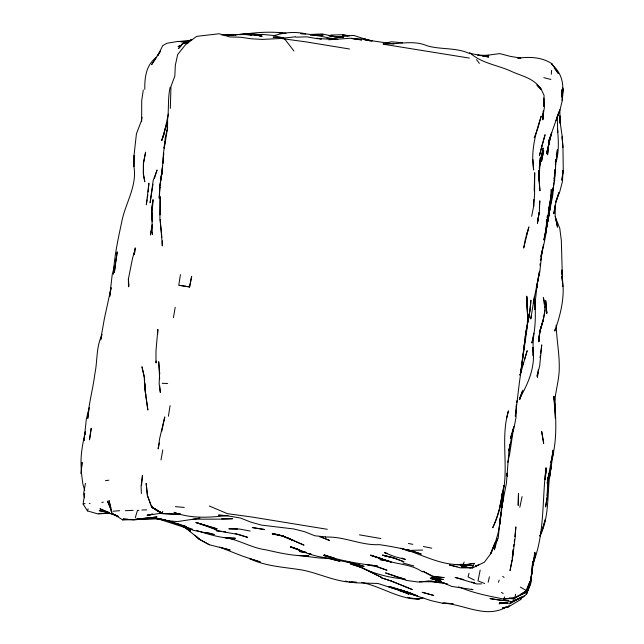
<?xml version="1.0" encoding="UTF-8"?>
<svg xmlns="http://www.w3.org/2000/svg" width="644" height="644" viewBox="0 0 644 644"><rect width="100%" height="100%" fill="white"/><g stroke="black" fill="none" stroke-linecap="round" stroke-linejoin="round"><path stroke-width="0.97" d="M142.01 117.176L141.398 120.79L136.423 133.799L134.024 155.446L133.968 166.651C137.108 185.923 125.894 202.425 122.03 220.457C118.303 238.208 114.23 255.958 113.416 274.143L114.278 268.194M134.024 155.446L133.968 166.651M554.516 404.987L554.556 398.056L554.677 405.092M162.352 245.75L162.401 241.081L162.352 245.75L160.195 219.54M539.133 170.306L539.06 179.523L539.93 190.688L539.06 179.523L540.292 157.683L539.334 167.432M557.277 116.387L557.72 132.423L557.454 128.575C558.453 139.539 559.177 150.688 556.271 161.443L556.553 158.513M152.346 232.476L152.33 234.472L151.823 211.482L152.636 200.59L152.757 205.565M534.745 307.735L534.729 309.579L535.301 299.653M159.656 378.744L158.706 361.695L159.712 373.745M554.548 404.939L554.613 398.934L554.516 404.867M562.478 89.798L562.365 97.799L562.172 89.46L562.51 99.554L559.958 110.156L556.118 120.549L559.032 111.798M516.238 406.324L516.053 417.312L514.009 428.002L510.394 438.427L513.212 428.735L508.921 450.937L510.048 444.11L509.034 450.092L506.385 483.58L501.378 508.712L503.294 500.09M555.37 204.889L555.16 215.756L557.511 227.163L555.2 216.626L559.805 228.499L561.335 240.55L562.317 275.278L561.874 270.295M141.648 121.531L141.704 100.738L143.274 89.975M537.177 284.068L534.52 308.677L535.269 299.661M551.055 189.368L550.789 200.284L548.551 210.934L552.238 189.497L548.97 207.867M170.322 108.401L170.974 86.465L174.814 76.081L175.345 65.141L177.688 54.507L185.448 44.766L196.629 36.37L219.145 33.746L229.675 36.909L240.663 37.239L251.458 38.801L262.398 39.405L281.114 38.479L306.455 41.957L349.507 49M157.691 334.333L157.852 329.358L155.969 351.093L156.009 362.983L156.138 361.002M533.844 199.503L533.618 206.483L534.568 194.746L534.705 172.729L534.19 190.825M553.639 182.783L553.486 185.625L553.615 183.645M554.629 404.818C554.919 392.244 559.386 380.137 559.258 367.507C559.443 353.274 556.553 339.299 556.183 325.148M562.301 96.431L562.156 100.367L563.339 89.54L562.663 87.737M562.534 90.522L562.606 88.55L562.51 99.554L562.188 89.597M159.623 372.868L159.157 383.808L160.316 392.429L159.688 385.708M537.04 283.956L536.871 287.892L537.861 280.043M144.82 89.363C144.53 77.562 146.156 64.778 156.412 57.34L151.582 64.714L160.541 50.723M81.547 468.743L81.885 462.376L81.136 473.276M553.027 450.494L552.697 456.322L549.485 477.84L551.28 466.248C546.257 489.343 550.725 513.952 540.083 535.84M543.375 110.696L542.876 119.84L543.383 110.905M553.043 450.156L552.697 456.322M501.378 510.483L501.877 501.547M163.246 161.362L163.141 163.19C162.401 148.539 168.261 134.556 167.553 119.832C169.01 108.973 167.673 97.944 170.177 87.206M163.56 155.872L163.713 153.127L163.504 155.099M547.078 496.057L548.092 477.776M539.374 207.682L539.809 200.815L539.342 211.763L537.41 223.331L539.06 212.584L537.555 222.486M562.341 89.54L561.89 96.85C564.482 84.09 561.761 72.627 551.433 64.231L551.892 63.692C541.709 57.026 529.537 56.632 517.889 58.226M532.041 572.154L530.551 582.933L526.454 594.146L530.551 582.933L532.749 561.246L530.696 583.818L526.454 594.146L523.757 596.722L511.924 601.601L489.955 598.614L501.072 600.409M81.112 473.734L81.885 462.376M555.434 161.547L555.571 159.591L555.531 170.604L554.154 181.399L554.79 169.613L554.653 180.618L550.644 201.999L551.948 195.1M160.034 187.323L159.173 198.199L159.841 186.422L162.578 165.83L161.853 174.862L163.302 157.072M160.171 185.577L161.354 175.651L159.648 188.12M553.349 187.742L552.729 195.655L548.334 216.972L548.68 215.048M500.195 519.249L498.182 538.207L496.065 542.457L497.45 538.947L494.367 549.799L495.655 543.335M551.272 74.302L551.602 70.373M537.861 372.272L537.434 377.279L538.368 369.415M128.711 284.229L128.486 286.805L128.389 278.957L132.688 257.616L134.491 251.981L133.944 254.694M512.02 560.183L510.024 570.64L512.342 559.362L513.268 549.364L512.27 558.147L513.026 551.489M515.876 410.325L515.329 416.33L519.33 383.059L526.913 329.205L527.726 317.452L526.663 296.667L527.678 318.313L526.712 296.176L526.913 302.125M148.112 191.928L148.925 183.146L146.325 204.76L147.082 199.809M141.583 485.061L142.485 475.304L141.092 486.091L141.382 493.497M501.346 510.241L502.175 501.459L501.354 512.342L499.986 520.135M545.806 230.721L548.881 216.199L550.797 201.62M550.982 199.648L551.167 197.668L550.974 199.576M543.013 113.916L542.538 118.915L544.397 107.331L543.866 98.065M556.738 156.564L557.39 149.738L555.418 167.448M523.822 349L523.741 349.853L526.631 327.426L521.004 370.582L524.981 339.042M550.757 201.717L545.71 231.969L548.946 214.468L547.014 225.175M550.958 199.721L551.151 197.724M550.523 204.575L548.946 215.338L550.781 201.524M501.998 497.957L502.489 493.03M134.741 252.762L135.264 247.892L133.952 254.525M499.599 507.714L503.938 485.52C501.845 499.986 499.317 514.564 492.7 527.758C497.627 516.794 500.887 505.009 502.449 493.103M514.83 536.621L515.345 531.751M515.554 529.803L515.86 526.881L515.136 537.78L512.342 559.362M499.897 522.01L499.503 525.697L500.533 516.818M549.235 139.917L547.561 154.802L548.752 143.974L551.715 132.575L546.466 153.755L548.978 143.145M529.666 311.954L530.962 300.281L529.988 311.141L528.016 321.839L529.497 312.944L528.41 318.683M546.442 223.09L546.869 219.258C547.175 231.985 543.906 244.285 540.912 256.529L542.079 250.79L539.777 272.146L537.442 282.78L539.527 271.237L533.312 303.268L533.916 299.307M553.244 187.694L552.914 190.608L553.26 187.597M115.558 262.607L114.366 272.565L117.224 251.86L115.711 261.633M513.791 426.425L509.726 453.65L507.794 462.368M513.638 546.418L513.888 544.454M514.258 541.515L514.5 539.551M534.456 296.312L530.801 318.981L531.252 315.689M546.45 223.879L550.813 199.423M540.582 353.741L541.749 344.878L539.696 365.76L537.048 376.346L537.716 372.393M555.039 329.116L554.774 331.105C560.924 313.652 565.561 294.799 561.866 276.3L562.252 280.977M162.393 243.255L162.578 241.903M546.893 497.788L545.605 506.965L547.416 496.065L547.585 484.208L548.108 477.188L547.416 496.065L547.585 484.208L548.905 473.404L547.207 483.274L553.091 451.186L550.926 462.714C557.446 441.349 556.191 419.067 554.218 397.131L554.573 405.116M539.366 167.279L540.485 159.446M548.632 144.828L548.752 143.974M501.354 506.9L501.636 504.968M539.962 265.36L540.244 263.396M540.662 260.466L543.375 244.881M109.472 513.429L98.419 513.485L109.142 513.22L97.977 513.952L87.431 510.893L83.116 504.059L84.686 493.296M529.521 312.936L525.874 333.375M147.387 197.829L147.838 194.858M539.286 168.406L543.182 148.007L540.71 158.496M178.911 284.382L180.449 274.618M168.414 416.233L170.08 405.615M545.476 235.076L552.504 192.145M84.646 436.729L84.01 440.681L86.352 419.027L89.234 407.62L87.777 418.399C88.759 403.249 93.042 388.735 94.877 373.745C97.622 360.721 95.932 346.778 102.163 334.59M84.96 434.748L85.282 432.776M165.138 141.575L164.067 148.241L165.331 137.43L167.086 129.814M525.142 337.166L525.464 335.178M500.09 519.193L500.404 517.261M500.71 515.337L501.169 512.439M545.154 476.375L546.394 468.647L545.154 479.466L546.064 467.729C541.91 499.752 545.082 533.192 532.958 563.758M516.118 406.501L516.432 404.553M516.746 402.597L517.06 400.649M555.225 204.897L553.784 213.792L555.788 203.102L558.871 192.588L555.643 202.208L559.716 191.864L562.494 181.294L563.049 170.37L561.906 180.336L563.259 169.533L562.977 148.313L562.172 136.295L559.99 121.241M533.61 560.03L533.924 558.106M534.238 556.174L534.874 552.319L531.026 578.731M111.018 288.536L109.697 296.441L112.193 274.811L114.366 266.149M501.942 503.036L503.624 491.549L500.758 514.854M173.445 317.645L175.2 307.301M525.198 337.271L525.536 335.323M152.25 224.434L150.398 235.02L152.354 225.328M502.022 497.096C509.573 468.591 499.977 439.256 508.438 410.856L506.603 418.479M501.418 508.68L502.127 504.92M544.985 309.796L543.109 320.503L539.897 331L538.706 340.95C539.173 326.258 549.01 312.38 543.319 297.633L544.22 304.177M530.898 578.779L531.912 572.999M525.794 333.222L526.14 331.282M526.486 329.334L527.516 323.489M539.986 357.637L540.324 355.713M535.124 556.022L532.902 565.682M85.443 483.266L83.535 493.972L84.606 497.82M160.992 459.921L162.771 449.963M545.75 231.848L546.804 226.004L545.685 230.777M549.026 213.124L550.403 205.428M546.354 221.456L546.7 219.515M547.054 217.567L547.408 215.619M527.702 322.531L528.056 320.607M525.552 238.216L523.677 248.061L528.885 226.873L526.953 233.498M545.146 234.899L545.516 232.975M545.879 231.051L547.167 224.329M152.958 184.216L150.1 202.78L153.192 180.384L157.064 170L154.423 178.477M189.569 286.966L191.662 276.357L189.569 286.966L178.782 285.244L189.561 286.854M531.654 216.312L533.779 205.637M480.183 570.085L478.001 580.872L484.642 583.528M161.725 431.408L164.775 416.926L159.736 438.137L158.134 448.892L159.358 443.008M519.821 507.255L522.075 496.58M111.138 287.53L104.417 318.482L100.609 339.895L101.511 337.271M533.635 560.996L535.381 553.268L533.554 560.892M488.16 582.248L489.408 576.815M168.374 114.085L164.896 129.806L161.829 140.328L164.614 132.986M85.362 431.762C82.424 444.376 79.961 457.61 81.45 470.563M541.846 146.051L539.414 155.8L545.074 134.693L541.846 146.051L542.079 145.222M468.993 573.249L468.027 576.919L474.362 580.099M514.733 597.825L515.675 594.283M165.122 128.977L164.896 129.806L167.142 123.093L161.829 140.328M167.311 128.864L167.698 127.504M525.834 237.282L527.766 230.737M524.627 359.183L527.195 350.682L520.062 375.219M540.091 535.921L542.119 529.126L539.978 535.856M463.527 565.021L474.258 563.363L472.406 567.984L461.611 566.47L465.459 566.664M464.155 562.083L462.907 565.231L455.002 564.482M160.936 512.519L151.726 506.884L162.055 513.526L162.779 511.336M559.008 111.871L548.342 142.252L551.409 133.461M461.144 587.795C474.773 593.478 489.448 596.143 503.85 599.089L504.574 596.916M498.464 582.273L499.181 580.115M522.324 391.729L519.66 399.602L522.872 390.111M87.431 510.893L88.123 508.849M506.071 606.914L502.481 608.161L508.51 606.849L509.195 604.901M522.501 365.478L523.459 362.878M534.214 137.727L538.118 127.472L541.218 116.097C535.51 133.541 530.624 151.38 533.651 169.952L533.031 159.696M522.179 391.761L519.475 398.7C528.652 382.874 535.663 366.315 532.918 347.527M135.264 517.728L137.486 510.322L138.83 510.362M521.479 597.56L520.577 599.604L508.51 606.849M521.672 596.94L520.577 599.604L521.721 596.924M520.014 597.833L511.127 602.003L510.539 603.372L499.655 602.406L507.359 602.752M110.993 508.044L109.029 500.517L111.267 511.899L112.41 513.389L122.754 519.958L123.27 519.024L128.084 519.289M160.267 51.625L157.651 55.811L162.723 45.627L166.828 43.285L178.187 41.369L188.12 42.013M191.711 39.582L182.405 43.655L178.501 48.469L180.054 47.237M514.25 598.55L513.807 599.041L508.905 598.316M524.393 595.539L523.009 596.819L511.127 602.003M520.271 594.412L526.14 591.071L513.807 599.041L513.574 598.228M520.078 598.034L510.539 603.372L510.257 602.881M150.873 504.558L147.428 495.558L146.164 483.459L147.428 495.558L151.493 506.917L161.773 513.035M181.769 44.42L191.332 39.703M506.289 607.067C485.737 618.956 463.962 604.08 442.75 603.146M516.134 597.036L525.512 592.665L526.631 591.57L530.076 581.113L525.118 592.842L525.512 592.665L515.957 596.988M472.406 567.984L484.385 562.212L491.235 553.027L495.083 542.634L490.575 553.784L495.059 543.504L498.126 532.99L500.187 521.439L501.579 510.644L502.087 493.328M475.586 566.092L478.991 564.635M83.116 504.059L85.048 503.511M361.582 582.458C380.95 586.273 398.032 598.912 418.125 599.081L422.335 598.059M422.706 597.857L418.125 599.081L422.923 597.865M180.996 45.748L178.299 46.457L181.093 45.941M328.601 35.718L331.418 35.009L342.35 34.744L349.217 35.734M151.751 514.226L147.049 515.401L152.612 514.21M274.054 35.686C284.254 32.321 295.129 31.467 305.659 33.794L300.901 33.794M178.082 46.505L180.505 45.949M502.481 608.161L508.132 606.946M152.708 514.17L147.436 515.248L159.221 513.51L180.473 514.162M113.183 511.215L119.703 510.684M385.917 42.85L391.608 41.804L402.492 42.786M462.907 565.231L474.258 563.363M108.836 480.174L105.487 480.674M470.603 567.823L468.985 567.678M310.303 35.154L323.127 35.138L321.227 35.154M101.849 502.401L103.346 502.183M182.405 43.655L188.225 42.882M137.719 518.984L142.614 518.798L138.661 519.016L140.65 518.742M242.466 34.454C256.851 32.192 271.535 31.419 286.025 33.214M284.342 38.044L295.596 36.756M178.702 41.562L189.014 40.403M503.85 599.089L514.395 597.97L508.47 598.437M197.08 518.484L199.986 518.187L177.342 521.592L166.82 520.65L156.017 518.613L163.689 519.587M254.646 35.074L262.116 34.398L272.992 35.404L283.626 37.98L273.08 37.151L283.996 37.94M483.829 55.714L499.768 53.597L510.008 56.294L520.763 58.121M505.967 603.114L499.076 603.702L507.456 603.082M517.671 57.863L520.473 57.63M506.49 598.598L503.528 598.831L512.213 598.477L509.219 598.107M254.839 35.106L261.722 34.583L250.597 35.058M484.988 55.706L488.796 55.408L477.792 55.175L480.537 55.634M227.992 515.498C209.976 517.51 191.365 518.951 174.025 512.35L175.925 512.608M235.583 34.704L247.135 33.834L258.075 34.454L246.757 33.891M239.278 34.462L247.183 33.882M221.592 518.887L232.669 518.702C219.435 519.402 206.233 519.088 193.015 519.161M221.359 34.84L251.426 34.47L262.189 36.185L259.371 35.992M328.601 39.783L350.94 38.229L361.711 39.944L351.479 38.543M138.661 519.016L143.21 518.734L137.534 519.008L143.21 518.734M133.187 510.306L125.363 510.724M419.486 581.717L429.081 581.178L435.803 581.613M330.308 36.306L343.381 37.4L332.167 36.209L343.091 36.966L334.518 37.03M329.656 36.362L332.529 36.217L322.225 33.939L311.1 34.438M226.471 35.114L233.12 35.098M300.724 33.544C313.024 34.076 325.268 37.497 337.496 39.493L326.999 38.407L337.891 39.3M137.228 519.265L144.634 519.008L137.961 519.088M137.494 519.016L144.031 518.798L137.14 519.016M180.392 513.96L172.995 514.194L162.055 513.526M122.754 519.958L133.855 519.603L130.008 519.394M419.413 581.765L435.65 581.733M295.902 37.143L306.987 36.861L317.725 38.761M141.889 510L146.631 509.911M411.58 550.282L422.657 550.081M481.535 583.883L476.834 583.955L455.075 577.435L463.769 579.519M466.039 566.833L461.185 566.849L466.192 566.921M137.212 519.169L155.727 518.71L163.608 519.619M225.287 34.607L236.316 34.671M471.319 567.919L460.291 567.847L449.343 564.973L457.103 566.664M137.8 519.322L155.912 518.645M89.323 503.455L90.071 503.471M460.565 564.345L463.414 564.394C441.341 566.342 421.466 553.921 400.745 548.205M347.639 36L342.729 35.903L353.999 35.501L370.292 40.854M237.531 529.006L228.829 528.821L239.471 529.046L250.186 531.042M162.216 383.317L167.657 383.47M158.907 518.742L160.903 518.814M300.281 555.442L308.79 555.732C294.107 556.4 279.802 552.906 265.578 549.775C251.015 547.819 238.546 539.406 224.128 537.458L235.414 538.255C221.906 538.601 209.171 534.528 196.525 530.406M180.602 41.771L188.169 42.045M223.235 515.313L218.485 515.128L229.361 516.142L240.47 518.034L250.846 522.115L261.408 525.101L293.914 528.99L304.515 531.678L314.9 535.768L325.759 536.935M383.188 43.679C397.895 44.903 412.748 39.542 427.028 45.756C441.1 49.886 456.387 47.254 469.919 53.718M500.718 600.361L502.714 600.441M504.711 600.522L508.696 600.675M364.955 40.169L366.951 40.258M368.94 40.355L393.83 43.937M462.553 565.174L473.509 565.698L462.191 565.126L459.397 564.434M325.357 537.112C343.88 536.082 360.898 545.629 379.356 544.647C393.516 546.764 407.733 549.396 421.273 554.082L410.824 550.419M351.543 38.471L361.493 39.01L372.256 40.741L368.497 40.492M228.934 34.72L235.897 35.098M443.652 603.122L453.078 603.645L442.114 603.162L431.11 600.627L377.939 583.472L355.955 582.836L349.088 581.83M240.767 34.333L251.522 34.929L247.65 34.704M327.981 39.107L317.041 38.439L320.841 39.002M153.707 518.082L156.524 518.259L145.504 518.162L134.604 519.515L157.08 516.923L134.169 519.958L123.27 519.024M330.034 558.67L319.102 557.97L298.43 555.458M331.443 38.495L335.419 38.761M278.86 32.876L282.829 33.174M431.19 581.242L435.891 581.588M299.516 551.578L304.475 551.964M304.676 551.932L299.895 551.522L305.763 552.455M349.579 35.766L342.648 35.154L348.372 35.782M175.401 506.643L184.273 507.432M347.044 581.435L345.168 581.258L347.124 581.548M351.729 581.862L356.414 582.289C337.537 582.965 320.519 573.635 302.439 570.085C284.712 567.09 265.948 566.527 249.59 558.622L260.305 561.962L242.249 556.03L219.628 547.142L230.198 550.081L209.34 544.744L199.197 539.181L194.834 535.148M333.045 558.203C318.072 558.074 304.209 552.608 290.726 546.74L299.428 549.815M430.345 581.226L444.175 582.659M221.737 531.324L216.03 530.624L237.515 534.327L247.698 537.378L238.151 534.311M223.637 531.566L225.545 531.799M440.77 582.152L438.902 581.918L440.794 582.248M369.044 564.877L366.251 564.522L376.925 566.792L387.036 570.286L376.619 566.398M370.904 565.118L377.424 565.963C359.529 563.838 341.32 561.166 324.343 555.031L334.486 558.332L323.538 555.466L331.08 556.859M280.027 535.051L272.171 533.981L283.223 536.154L303.871 545.074L283.223 536.154L272.621 533.441L283.569 536.291M234.497 539.374L224.128 537.458M407.692 597.56L418.479 599.137M383.132 44.195L469.363 58.089M388.743 560.948L379.928 559.58L390.98 561.745L371.363 555.595L380.491 558.364C393.951 564.756 409.97 563.001 422.472 571.912M327.337 529.304L251.957 517.035L227.413 513.671L209.284 506.007M359.457 534.85L380.878 538.545M316.719 38.181L321.606 38.994M482.364 55.948L488.764 57.026L469.436 53.259M432.575 577.7L443.322 579.528L432.526 577.676L438.153 579.342L434.845 577.845M403.402 578.932C385.547 577.314 368.545 571.985 352.832 563.363L361.026 566.688L345.055 561.174M474.008 582.699L471.464 582.224L474.322 582.812M393.452 557.833L382.464 555.2L393.452 557.833L403.86 561.745L393.452 557.833L382.826 555.217L393.798 557.946M235.253 533.626L237.201 534.005M332.521 559.169L353.556 563.387L364.11 566.43L349.402 561.987M408.425 543.472L412.844 544.341M423.366 546.49L431.746 548.173M186.341 526.76L181.479 525.786L186.358 526.889M436.093 579.584L430.264 578.417L437.542 580.413M108.965 512.616L99.24 510.652L109.367 512.753M447.701 583.995L429.081 581.178L417.908 581.975L406.742 580.469L385.514 572.886L396.004 576.299M303.284 551.433L300.378 550.797L304.032 551.699M172.753 522.783L183.298 525.858L164.55 520.07L173.204 522.276L159.793 518.702M459.655 564.466L461.587 564.941M387.245 553.333L384.347 552.624L395.086 556.77L405.334 559.435L401.88 558.034M329.672 558.646L339.927 561.254L329.334 558.493M543.842 77.65L550.902 79.454M416.129 595.628L388.799 586.893M371.797 40.91L364.552 38.954L370.236 40.846M402.927 562.961L413.851 565.996M174.017 522.654L179.668 524.288M186.551 526.687L171.36 522.348L192.685 529.32M206.619 532.322L214.291 534.56L193.256 530.31L182.944 525.77M407.95 549.557L409.866 550.129M399.763 589.622L389.226 586.483L410.614 593.084L417.336 595.877L399.763 589.622L410.268 592.947M360.101 566.873L350.529 563.983L361.373 567.501L381.49 577.378L361.059 567.163M157.627 518.702L191.179 529.569L185.118 527.211M458.27 586.917L460.186 587.497M163.423 519.418L172.479 522.22L169.879 521.221M471.368 589.155L472.986 589.663L451.782 586.434L431.094 577.805L441.43 582.184L430.683 578.079L441.188 581.411M460.283 564.522L462.191 565.126M401.067 578.022L405.583 579.471M299.363 549.839L290.331 546.877L299.871 550M380.829 558.501L370.501 555.08L391.262 562.293M396.962 576.613L405.535 579.447M118.552 516.408L110.527 513.679L99.917 508.76L109.424 512.592M206.152 525.649L195.985 522.526L217.052 528.837L195.985 522.526L216.537 529.738L207.022 525.995M401.22 548.366L409.906 551.554M323.996 554.895L334.767 558.839M319.569 536.685L329.623 540.517L325.333 538.593M116.556 515.522L110.945 513.373L117.297 515.933M308.862 553.429L311.543 554.468L308.951 553.462M182.671 525.238L185.263 526.245M303.759 551.441L306.351 552.447M399.248 590.54L408.964 594.227L402.991 591.305M293.922 540.574L283.223 536.154L293.173 540.646L288.077 538.046M520.328 587.062L526.285 590.516M321.042 536.677L323.618 537.829M434.901 577.901L440.826 580.655L435.602 577.853M182.429 526.398L190.624 530.712L185.593 527.694M199.197 539.181L209.34 544.744M160.734 512.648L151.831 507.303L161.37 513.244M161.064 512.874L153.723 508.478L151.219 505.459M501.426 592.367L503.214 593.527M184.578 527.364L190.189 531.131L185.673 527.565M469.718 52.663C481.197 63.193 496.894 64.883 510.555 71.009C521.173 76.008 534.351 78.109 540.759 89.089L540.574 87.978L536.71 85.016M502.714 576.348L504.099 577.443M184.723 527.162L199.535 539.382L196.138 536.315M537.901 86.513L540.759 89.089M284.632 38.914L293.922 50.989M476.56 59.634L479.394 63.386M554.267 68.023L558.235 73.344L551.892 63.692M475.554 565.802L476.166 566.768M540.574 87.978L544.083 95.393L543.802 106.365L543.794 103.595M111.251 509.621L107.468 501.121L111.863 511.851M84.678 490.438L82.778 483.692L81.474 473.155M144.473 377.263L141.954 366.742L144.216 377.271L144.828 388.396L144.433 376.442L144.562 380.427M544.478 306.053L544.727 307.921M145.947 396.68L147.87 410.067L144.707 387.503L145.818 395.69L145.415 392.043M161.918 237.322L159.913 218.63L160.171 196.629L160.042 214.927M559.805 109.657L560.175 123.213L559.942 116.709M561.874 269.989L562.719 286.596L562.566 284.72M546.7 311.809L545.718 300.627L546.804 313.548L546.7 311.809L546.748 312.686M128.389 278.957L128.937 286.274M562.212 137.172L562.792 147.42L562.172 136.295M559.966 115.775L560.433 124.123M532.894 347.655L533.168 356.011L533.071 344.105L533.82 333.206L531.872 343.035C535.864 329.181 535.663 314.634 534.858 300.37M144.916 383.768L145.117 389.306M144.634 382.415L144.828 388.396M538.947 170.217L539.149 180.4L539.141 170.386M143.419 162.803L143.274 173.8L144.779 181.689L143.548 174.717L143.459 163.681L145.608 152.145L143.419 162.803M518.476 493.385L518.195 505.226L518.476 493.385M546.828 220.007L546.08 229.095L543.93 239.874L546.08 229.095L546.828 220.007M539.616 331.821L538.875 341.851L539.897 331L543.351 319.674L539.616 331.821M89.58 438.999L89.516 439.852L91.231 428.252L89.58 438.999M153.022 199.793L151.823 211.482L152.387 221.729L151.622 210.58L153.022 199.793M552.584 193.53L552.254 196.444L552.592 193.498M554.621 175.659L554.226 178.605L554.621 175.659M543.496 151.525L541.532 161.362L543.729 150.696L543.496 151.525M545.315 519.499L541.958 530.833L545.315 519.499M520.924 372.095L520.054 374.824L520.924 372.095M444.006 577.588L433.066 576.823L422.939 571.26L433.171 576.267L444.006 577.588M262.993 529.239L252.223 527.549L264.66 529.61L262.993 529.239M423.213 592.512L422.11 592.319L433.782 595.459L423.213 592.512M391.568 581.097L381.079 577.684L391.898 581.323L412.281 589.55L391.568 581.097M543.625 442.686L541.652 431.335L543.649 443.555L543.625 442.686M555.184 407.451L553.832 396.205L555.41 418.503L555.184 407.451M507.239 476.174L507.134 473.284L507.239 476.174"/></g></svg>
